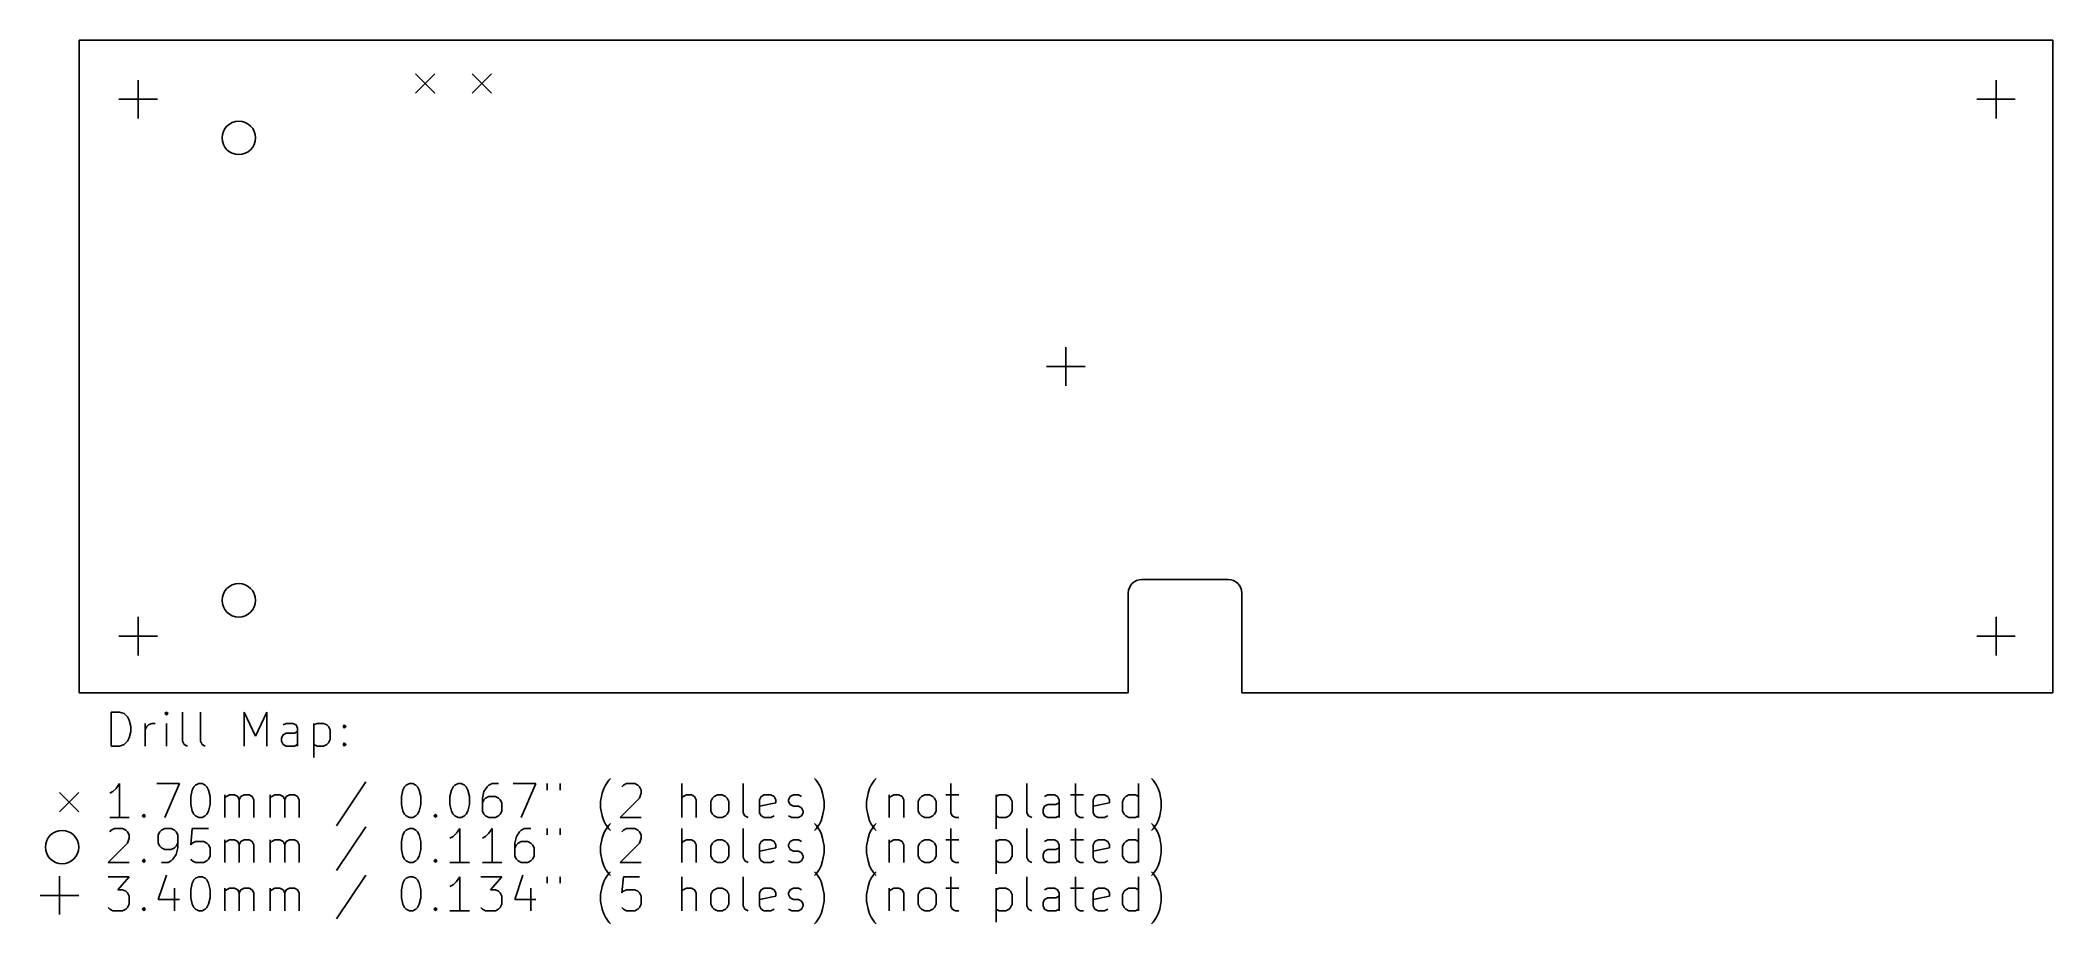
# Model space of a CAD drawing. Extents: x 27 to 204, y -108 to -30.
import ezdxf

# ---------------------------------------------------------------- set-up
doc = ezdxf.new("R2010")
doc.units = 0
doc.layers.add('BLACK', color=7, linetype='CONTINUOUS')

msp = doc.modelspace()

# ---------------------------------------------------------------- linework, layer by layer
at = {"layer": 'BLACK', "linetype": 'CONTINUOUS'}
for p, q in [((30, -30), (30, -87.5)), ((204, -30), (30, -30)), ((204, -87.5), (204, -30)), ((35.2, -33.5), (35.2, -36.9)), ((59.65, -32.95), (61.35, -34.65)), ((61.35, -32.95), (59.65, -34.65)), ((64.65, -32.95), (66.35, -34.65)), ((66.35, -32.95), (64.65, -34.65)), ((199, -33.5), (199, -36.9)), ((33.5, -35.2), (36.9, -35.2)), ((197.3, -35.2), (200.7, -35.2)), ((117, -57.05), (117, -60.45)), ((115.3, -58.75), (118.7, -58.75)), ((123.7, -77.5), (131.3, -77.5)), ((122.5, -87.5), (122.5, -78.7)), ((132.5, -78.7), (132.5, -87.5)), ((35.2, -80.8), (35.2, -84.2)), ((199, -80.8), (199, -84.2)), ((33.5, -82.5), (36.9, -82.5)), ((197.3, -82.5), (200.7, -82.5)), ((30, -87.5), (122.5, -87.5)), ((132.5, -87.5), (204, -87.5)), ((32.8393, -92.1821), (32.8393, -89.1821)), ((32.8393, -89.1821), (33.5536, -89.1821)), ((33.5536, -89.1821), (33.9821, -89.325)), ((33.9821, -89.325), (34.2679, -89.6107)), ((34.2679, -89.6107), (34.4107, -89.8964)), ((34.4107, -89.8964), (34.5536, -90.4679)), ((34.5536, -90.4679), (34.5536, -90.8964)), ((35.8393, -92.1821), (35.8393, -90.1821)), ((35.8393, -90.7536), (35.9821, -90.4679)), ((35.9821, -90.4679), (36.125, -90.325)), ((36.125, -90.325), (36.4107, -90.1821)), ((36.4107, -90.1821), (36.6964, -90.1821)), ((37.6964, -89.1821), (37.5536, -89.325)), ((37.5536, -89.325), (37.6964, -89.4679)), ((37.8393, -89.325), (37.6964, -89.1821)), ((37.6964, -89.1821), (37.6964, -89.4679)), ((37.6964, -89.4679), (37.8393, -89.325)), ((37.6964, -92.1821), (37.6964, -90.1821)), ((39.125, -91.7536), (39.125, -89.1821)), ((40.6964, -91.7536), (40.6964, -89.1821)), ((44.5536, -92.1821), (44.5536, -89.1821)), ((44.5536, -89.1821), (45.5536, -91.325)), ((45.5536, -91.325), (46.5536, -89.1821)), ((46.5536, -89.1821), (46.5536, -92.1821)), ((48.2679, -90.1821), (47.9821, -90.325)), ((48.8393, -90.1821), (48.2679, -90.1821)), ((49.125, -90.325), (48.8393, -90.1821)), ((49.2679, -90.6107), (49.125, -90.325)), ((50.6964, -90.1821), (50.6964, -93.1821)), ((50.6964, -90.325), (50.9821, -90.1821)), ((50.9821, -90.1821), (51.5536, -90.1821)), ((51.5536, -90.1821), (51.8393, -90.325)), ((51.8393, -90.325), (51.9821, -90.4679)), ((51.9821, -90.4679), (52.125, -90.7536)), ((53.2679, -90.4679), (53.4107, -90.325)), ((53.4107, -90.6107), (53.2679, -90.4679)), ((53.4107, -90.325), (53.5536, -90.4679)), ((53.4107, -90.325), (53.4107, -90.6107)), ((53.5536, -90.4679), (53.4107, -90.6107)), ((33.5536, -92.1821), (32.8393, -92.1821)), ((33.9821, -92.0393), (33.5536, -92.1821)), ((34.2679, -91.7536), (33.9821, -92.0393)), ((34.4107, -91.4679), (34.2679, -91.7536)), ((34.5536, -90.8964), (34.4107, -91.4679)), ((39.2679, -92.0393), (39.125, -91.7536)), ((39.5536, -92.1821), (39.2679, -92.0393)), ((40.8393, -92.0393), (40.6964, -91.7536)), ((41.125, -92.1821), (40.8393, -92.0393)), ((47.8393, -91.4679), (47.9821, -91.1821)), ((47.8393, -91.7536), (47.8393, -91.4679)), ((47.9821, -92.0393), (47.8393, -91.7536)), ((47.9821, -91.1821), (48.2679, -91.0393)), ((48.2679, -92.1821), (47.9821, -92.0393)), ((48.2679, -91.0393), (48.9821, -91.0393)), ((48.9821, -92.1821), (48.2679, -92.1821)), ((48.9821, -91.0393), (49.2679, -90.8964)), ((49.2679, -92.0393), (48.9821, -92.1821)), ((49.2679, -92.1821), (49.2679, -90.6107)), ((50.9821, -92.1821), (50.6964, -92.0393)), ((51.5536, -92.1821), (50.9821, -92.1821)), ((51.8393, -92.0393), (51.5536, -92.1821)), ((51.9821, -91.8964), (51.8393, -92.0393)), ((52.125, -91.6107), (51.9821, -91.8964)), ((52.125, -90.7536), (52.125, -91.6107)), ((53.2679, -92.0393), (53.4107, -91.8964)), ((53.4107, -92.1821), (53.2679, -92.0393)), ((53.4107, -91.8964), (53.5536, -92.0393)), ((53.4107, -91.8964), (53.4107, -92.1821)), ((53.5536, -92.0393), (53.4107, -92.1821)), ((33.5536, -95.4821), (33.2679, -95.9107)), ((33.5536, -98.4821), (33.5536, -95.4821)), ((36.8393, -95.4821), (38.8393, -95.4821)), ((38.8393, -95.4821), (37.5536, -98.4821)), ((39.9821, -96.0536), (40.125, -95.7679)), ((40.125, -95.7679), (40.2679, -95.625)), ((40.2679, -95.625), (40.5536, -95.4821)), ((40.5536, -95.4821), (40.8393, -95.4821)), ((40.8393, -95.4821), (41.125, -95.625)), ((41.125, -95.625), (41.2679, -95.7679)), ((41.2679, -95.7679), (41.4107, -96.0536)), ((55.2679, -95.3393), (52.6964, -99.1964)), ((58.5536, -96.0536), (58.6964, -95.7679)), ((58.6964, -95.7679), (58.8393, -95.625)), ((58.8393, -95.625), (59.125, -95.4821)), ((59.125, -95.4821), (59.4107, -95.4821)), ((59.4107, -95.4821), (59.6964, -95.625)), ((59.6964, -95.625), (59.8393, -95.7679)), ((59.8393, -95.7679), (59.9821, -96.0536)), ((62.8393, -96.0536), (62.9821, -95.7679)), ((62.9821, -95.7679), (63.125, -95.625)), ((63.125, -95.625), (63.4107, -95.4821)), ((63.4107, -95.4821), (63.6964, -95.4821)), ((63.6964, -95.4821), (63.9821, -95.625)), ((63.9821, -95.625), (64.125, -95.7679)), ((64.125, -95.7679), (64.2679, -96.0536)), ((65.9821, -95.7679), (65.6964, -96.1964)), ((66.125, -95.625), (65.9821, -95.7679)), ((66.4107, -95.4821), (66.125, -95.625)), ((66.9821, -95.4821), (66.4107, -95.4821)), ((68.2679, -95.4821), (70.2679, -95.4821)), ((70.2679, -95.4821), (68.9821, -98.4821)), ((71.2679, -95.4821), (71.2679, -96.0536)), ((72.4107, -95.4821), (72.4107, -96.0536)), ((76.2679, -95.9107), (76.4107, -95.625)), ((76.4107, -95.625), (76.6964, -95.1964)), ((76.6964, -95.1964), (76.8393, -95.0536)), ((77.8393, -95.7679), (77.9821, -95.625)), ((77.9821, -95.625), (78.2679, -95.4821)), ((78.2679, -95.4821), (78.9821, -95.4821)), ((78.9821, -95.4821), (79.2679, -95.625)), ((79.2679, -95.625), (79.4107, -95.7679)), ((79.4107, -95.7679), (79.5536, -96.0536)), ((83.125, -98.4821), (83.125, -95.4821)), ((88.5536, -98.0536), (88.5536, -95.4821)), ((94.9821, -95.1964), (94.8393, -95.0536)), ((95.2679, -95.625), (94.9821, -95.1964)), ((95.4107, -95.9107), (95.2679, -95.625)), ((99.6964, -95.9107), (99.8393, -95.625)), ((99.8393, -95.625), (100.125, -95.1964)), ((100.125, -95.1964), (100.268, -95.0536)), ((106.839, -95.4821), (106.839, -98.0536)), ((113.554, -98.0536), (113.554, -95.4821)), ((117.839, -95.4821), (117.839, -98.0536)), ((123.411, -98.4821), (123.411, -95.4821)), ((124.696, -95.1964), (124.554, -95.0536)), ((124.982, -95.625), (124.696, -95.1964)), ((125.125, -95.9107), (124.982, -95.625)), ((28.275, -96.275), (29.975, -97.975)), ((29.975, -96.275), (28.275, -97.975)), ((32.9821, -96.1964), (32.6964, -96.3393)), ((33.2679, -95.9107), (32.9821, -96.1964)), ((39.8393, -96.625), (39.9821, -96.0536)), ((39.8393, -97.3393), (39.8393, -96.625)), ((39.9821, -97.9107), (39.8393, -97.3393)), ((41.4107, -96.0536), (41.5536, -96.625)), ((41.5536, -97.3393), (41.4107, -97.9107)), ((41.5536, -96.625), (41.5536, -97.3393)), ((42.8393, -98.4821), (42.8393, -96.4821)), ((42.8393, -96.7679), (42.9821, -96.625)), ((42.9821, -96.625), (43.2679, -96.4821)), ((43.2679, -96.4821), (43.6964, -96.4821)), ((43.6964, -96.4821), (43.9821, -96.625)), ((43.9821, -96.625), (44.125, -96.9107)), ((44.125, -96.9107), (44.2679, -96.625)), ((44.125, -96.9107), (44.125, -98.4821)), ((44.2679, -96.625), (44.5536, -96.4821)), ((44.5536, -96.4821), (44.9821, -96.4821)), ((44.9821, -96.4821), (45.2679, -96.625)), ((45.2679, -96.625), (45.4107, -96.9107)), ((45.4107, -96.9107), (45.4107, -98.4821)), ((46.8393, -98.4821), (46.8393, -96.4821)), ((46.8393, -96.7679), (46.9821, -96.625)), ((46.9821, -96.625), (47.2679, -96.4821)), ((47.2679, -96.4821), (47.6964, -96.4821)), ((47.6964, -96.4821), (47.9821, -96.625)), ((47.9821, -96.625), (48.125, -96.9107)), ((48.125, -96.9107), (48.2679, -96.625)), ((48.125, -96.9107), (48.125, -98.4821)), ((48.2679, -96.625), (48.5536, -96.4821)), ((48.5536, -96.4821), (48.9821, -96.4821)), ((48.9821, -96.4821), (49.2679, -96.625)), ((49.2679, -96.625), (49.4107, -96.9107)), ((49.4107, -96.9107), (49.4107, -98.4821)), ((58.4107, -96.625), (58.5536, -96.0536)), ((58.4107, -97.3393), (58.4107, -96.625)), ((58.5536, -97.9107), (58.4107, -97.3393)), ((59.9821, -96.0536), (60.125, -96.625)), ((60.125, -97.3393), (59.9821, -97.9107)), ((60.125, -96.625), (60.125, -97.3393)), ((62.6964, -96.625), (62.8393, -96.0536)), ((62.6964, -97.3393), (62.6964, -96.625)), ((62.8393, -97.9107), (62.6964, -97.3393)), ((64.2679, -96.0536), (64.4107, -96.625)), ((64.4107, -97.3393), (64.2679, -97.9107)), ((64.4107, -96.625), (64.4107, -97.3393)), ((65.6964, -96.1964), (65.5536, -96.7679)), ((65.5536, -96.7679), (65.5536, -97.9107)), ((65.6964, -96.9107), (65.5536, -97.1964)), ((65.8393, -96.7679), (65.6964, -96.9107)), ((66.125, -96.625), (65.8393, -96.7679)), ((66.6964, -96.625), (66.125, -96.625)), ((66.9821, -96.7679), (66.6964, -96.625)), ((67.125, -96.9107), (66.9821, -96.7679)), ((67.2679, -97.1964), (67.125, -96.9107)), ((67.2679, -97.9107), (67.2679, -97.1964)), ((75.9821, -97.0536), (76.125, -96.3393)), ((75.9821, -97.625), (75.9821, -97.0536)), ((76.125, -96.3393), (76.2679, -95.9107)), ((79.4107, -96.7679), (77.6964, -98.4821)), ((79.5536, -96.3393), (79.4107, -96.7679)), ((79.5536, -96.0536), (79.5536, -96.3393)), ((83.2679, -96.625), (83.125, -96.7679)), ((83.5536, -96.4821), (83.2679, -96.625)), ((83.9821, -96.4821), (83.5536, -96.4821)), ((84.2679, -96.625), (83.9821, -96.4821)), ((84.4107, -96.9107), (84.2679, -96.625)), ((84.4107, -98.4821), (84.4107, -96.9107)), ((85.6964, -97.0536), (85.8393, -96.7679)), ((85.6964, -97.9107), (85.6964, -97.0536)), ((85.8393, -96.7679), (85.9821, -96.625)), ((85.9821, -96.625), (86.2679, -96.4821)), ((86.2679, -96.4821), (86.6964, -96.4821)), ((86.6964, -96.4821), (86.9821, -96.625)), ((86.9821, -96.625), (87.125, -96.7679)), ((87.125, -96.7679), (87.2679, -97.0536)), ((87.2679, -97.0536), (87.2679, -97.9107)), ((89.9821, -96.9107), (90.125, -96.625)), ((89.9821, -98.0536), (89.9821, -96.9107)), ((91.4107, -97.1964), (89.9821, -97.4821)), ((90.125, -96.625), (90.4107, -96.4821)), ((90.4107, -96.4821), (90.9821, -96.4821)), ((90.9821, -96.4821), (91.2679, -96.625)), ((91.2679, -96.625), (91.4107, -96.9107)), ((91.4107, -96.9107), (91.4107, -97.1964)), ((92.5536, -96.9107), (92.6964, -96.625)), ((92.5536, -97.0536), (92.5536, -96.9107)), ((92.6964, -97.3393), (92.5536, -97.0536)), ((92.6964, -96.625), (92.9821, -96.4821)), ((92.9821, -97.4821), (92.6964, -97.3393)), ((92.9821, -96.4821), (93.4107, -96.4821)), ((93.4107, -97.4821), (92.9821, -97.4821)), ((93.4107, -96.4821), (93.6964, -96.625)), ((93.6964, -97.625), (93.4107, -97.4821)), ((95.5536, -96.3393), (95.4107, -95.9107)), ((95.6964, -97.0536), (95.5536, -96.3393)), ((95.6964, -97.625), (95.6964, -97.0536)), ((99.4107, -97.0536), (99.5536, -96.3393)), ((99.4107, -97.625), (99.4107, -97.0536)), ((99.5536, -96.3393), (99.6964, -95.9107)), ((101.411, -96.4821), (101.411, -98.4821)), ((101.411, -96.7679), (101.554, -96.625)), ((101.554, -96.625), (101.839, -96.4821)), ((101.839, -96.4821), (102.268, -96.4821)), ((102.268, -96.4821), (102.554, -96.625)), ((102.554, -96.625), (102.696, -96.9107)), ((102.696, -96.9107), (102.696, -98.4821)), ((103.982, -97.0536), (104.125, -96.7679)), ((103.982, -97.9107), (103.982, -97.0536)), ((104.125, -96.7679), (104.268, -96.625)), ((104.268, -96.625), (104.554, -96.4821)), ((104.554, -96.4821), (104.982, -96.4821)), ((104.982, -96.4821), (105.268, -96.625)), ((105.268, -96.625), (105.411, -96.7679)), ((105.411, -96.7679), (105.554, -97.0536)), ((105.554, -97.0536), (105.554, -97.9107)), ((106.411, -96.4821), (107.554, -96.4821)), ((110.839, -96.4821), (110.839, -99.4821)), ((110.839, -96.625), (111.125, -96.4821)), ((111.125, -96.4821), (111.696, -96.4821)), ((111.696, -96.4821), (111.982, -96.625)), ((111.982, -96.625), (112.125, -96.7679)), ((112.125, -96.7679), (112.268, -97.0536)), ((112.268, -97.0536), (112.268, -97.9107)), ((114.982, -97.7679), (115.125, -97.4821)), ((115.411, -96.4821), (115.125, -96.625)), ((115.125, -97.4821), (115.411, -97.3393)), ((115.982, -96.4821), (115.411, -96.4821)), ((115.411, -97.3393), (116.125, -97.3393)), ((116.268, -96.625), (115.982, -96.4821)), ((116.125, -97.3393), (116.411, -97.1964)), ((116.411, -96.9107), (116.268, -96.625)), ((116.411, -98.4821), (116.411, -96.9107)), ((117.411, -96.4821), (118.554, -96.4821)), ((119.411, -96.9107), (119.554, -96.625)), ((119.411, -98.0536), (119.411, -96.9107)), ((120.839, -97.1964), (119.411, -97.4821)), ((119.554, -96.625), (119.839, -96.4821)), ((119.839, -96.4821), (120.411, -96.4821)), ((120.411, -96.4821), (120.696, -96.625)), ((120.696, -96.625), (120.839, -96.9107)), ((120.839, -96.9107), (120.839, -97.1964)), ((121.982, -97.0536), (122.125, -96.7679)), ((121.982, -97.9107), (121.982, -97.0536)), ((122.125, -96.7679), (122.268, -96.625)), ((122.268, -96.625), (122.554, -96.4821)), ((122.554, -96.4821), (123.125, -96.4821)), ((123.125, -96.4821), (123.411, -96.625)), ((125.268, -96.3393), (125.125, -95.9107)), ((125.411, -97.0536), (125.268, -96.3393)), ((125.411, -97.625), (125.411, -97.0536)), ((34.4107, -98.4821), (32.6964, -98.4821)), ((35.5536, -98.3393), (35.6964, -98.1964)), ((35.6964, -98.4821), (35.5536, -98.3393)), ((35.6964, -98.1964), (35.8393, -98.3393)), ((35.6964, -98.1964), (35.6964, -98.4821)), ((35.8393, -98.3393), (35.6964, -98.4821)), ((40.125, -98.1964), (39.9821, -97.9107)), ((40.2679, -98.3393), (40.125, -98.1964)), ((40.5536, -98.4821), (40.2679, -98.3393)), ((40.8393, -98.4821), (40.5536, -98.4821)), ((41.125, -98.3393), (40.8393, -98.4821)), ((41.2679, -98.1964), (41.125, -98.3393)), ((41.4107, -97.9107), (41.2679, -98.1964)), ((55.2679, -99.2993), (52.6964, -103.156)), ((58.6964, -98.1964), (58.5536, -97.9107)), ((58.8393, -98.3393), (58.6964, -98.1964)), ((59.125, -98.4821), (58.8393, -98.3393)), ((59.4107, -98.4821), (59.125, -98.4821)), ((59.6964, -98.3393), (59.4107, -98.4821)), ((59.8393, -98.1964), (59.6964, -98.3393)), ((59.9821, -97.9107), (59.8393, -98.1964)), ((61.2679, -98.3393), (61.4107, -98.1964)), ((61.4107, -98.4821), (61.2679, -98.3393)), ((61.4107, -98.1964), (61.5536, -98.3393)), ((61.4107, -98.1964), (61.4107, -98.4821)), ((61.5536, -98.3393), (61.4107, -98.4821)), ((62.9821, -98.1964), (62.8393, -97.9107)), ((63.125, -98.3393), (62.9821, -98.1964)), ((63.4107, -98.4821), (63.125, -98.3393)), ((63.6964, -98.4821), (63.4107, -98.4821)), ((63.9821, -98.3393), (63.6964, -98.4821)), ((64.125, -98.1964), (63.9821, -98.3393)), ((64.2679, -97.9107), (64.125, -98.1964)), ((65.5536, -97.9107), (65.6964, -98.1964)), ((65.6964, -98.1964), (65.8393, -98.3393)), ((65.8393, -98.3393), (66.125, -98.4821)), ((66.125, -98.4821), (66.6964, -98.4821)), ((66.6964, -98.4821), (66.9821, -98.3393)), ((66.9821, -98.3393), (67.125, -98.1964)), ((67.125, -98.1964), (67.2679, -97.9107)), ((76.125, -98.3393), (75.9821, -97.625)), ((76.2679, -98.7679), (76.125, -98.3393)), ((76.4107, -99.0536), (76.2679, -98.7679)), ((76.6964, -99.4821), (76.4107, -99.0536)), ((76.4107, -99.585), (76.6964, -99.1564)), ((76.6964, -99.1564), (76.8393, -99.0136)), ((77.6964, -98.4821), (79.5536, -98.4821)), ((85.8393, -98.1964), (85.6964, -97.9107)), ((85.9821, -98.3393), (85.8393, -98.1964)), ((86.2679, -98.4821), (85.9821, -98.3393)), ((86.6964, -98.4821), (86.2679, -98.4821)), ((86.9821, -98.3393), (86.6964, -98.4821)), ((87.125, -98.1964), (86.9821, -98.3393)), ((87.2679, -97.9107), (87.125, -98.1964)), ((88.6964, -98.3393), (88.5536, -98.0536)), ((88.9821, -98.4821), (88.6964, -98.3393)), ((90.125, -98.3393), (89.9821, -98.0536)), ((90.4107, -98.4821), (90.125, -98.3393)), ((90.9821, -98.4821), (90.4107, -98.4821)), ((91.2679, -98.3393), (90.9821, -98.4821)), ((92.5536, -98.3393), (92.8393, -98.4821)), ((92.8393, -98.4821), (93.4107, -98.4821)), ((93.4107, -98.4821), (93.6964, -98.3393)), ((93.8393, -97.9107), (93.6964, -97.625)), ((93.6964, -98.3393), (93.8393, -98.0536)), ((93.8393, -98.0536), (93.8393, -97.9107)), ((94.9821, -99.1564), (94.8393, -99.0136)), ((94.9821, -99.4821), (95.2679, -99.0536)), ((95.2679, -99.585), (94.9821, -99.1564)), ((95.2679, -99.0536), (95.4107, -98.7679)), ((95.4107, -98.7679), (95.5536, -98.3393)), ((95.5536, -98.3393), (95.6964, -97.625)), ((99.5536, -98.3393), (99.4107, -97.625)), ((99.6964, -98.7679), (99.5536, -98.3393)), ((99.8393, -99.0536), (99.6964, -98.7679)), ((100.125, -99.4821), (99.8393, -99.0536)), ((99.8393, -99.585), (100.125, -99.1564)), ((100.125, -99.1564), (100.268, -99.0136)), ((104.125, -98.1964), (103.982, -97.9107)), ((104.268, -98.3393), (104.125, -98.1964)), ((104.554, -98.4821), (104.268, -98.3393)), ((104.982, -98.4821), (104.554, -98.4821)), ((105.268, -98.3393), (104.982, -98.4821)), ((105.411, -98.1964), (105.268, -98.3393)), ((105.554, -97.9107), (105.411, -98.1964)), ((106.839, -98.0536), (106.982, -98.3393)), ((106.982, -98.3393), (107.268, -98.4821)), ((107.268, -98.4821), (107.554, -98.4821)), ((111.125, -98.4821), (110.839, -98.3393)), ((111.696, -98.4821), (111.125, -98.4821)), ((111.982, -98.3393), (111.696, -98.4821)), ((112.125, -98.1964), (111.982, -98.3393)), ((112.268, -97.9107), (112.125, -98.1964)), ((113.696, -98.3393), (113.554, -98.0536)), ((113.982, -98.4821), (113.696, -98.3393)), ((114.982, -98.0536), (114.982, -97.7679)), ((115.125, -98.3393), (114.982, -98.0536)), ((115.411, -98.4821), (115.125, -98.3393)), ((116.125, -98.4821), (115.411, -98.4821)), ((116.411, -98.3393), (116.125, -98.4821)), ((117.839, -98.0536), (117.982, -98.3393)), ((117.982, -98.3393), (118.268, -98.4821)), ((118.268, -98.4821), (118.554, -98.4821)), ((119.554, -98.3393), (119.411, -98.0536)), ((119.839, -98.4821), (119.554, -98.3393)), ((120.411, -98.4821), (119.839, -98.4821)), ((120.696, -98.3393), (120.411, -98.4821)), ((122.125, -98.1964), (121.982, -97.9107)), ((122.268, -98.3393), (122.125, -98.1964)), ((122.554, -98.4821), (122.268, -98.3393)), ((123.125, -98.4821), (122.554, -98.4821)), ((123.411, -98.3393), (123.125, -98.4821)), ((124.696, -99.1564), (124.554, -99.0136)), ((124.696, -99.4821), (124.982, -99.0536)), ((124.982, -99.585), (124.696, -99.1564)), ((124.982, -99.0536), (125.125, -98.7679)), ((125.125, -98.7679), (125.268, -98.3393)), ((125.268, -98.3393), (125.411, -97.625)), ((34.2679, -100.728), (32.5536, -102.442)), ((32.6964, -99.7279), (32.8393, -99.585)), ((32.8393, -99.585), (33.125, -99.4421)), ((33.125, -99.4421), (33.8393, -99.4421)), ((33.8393, -99.4421), (34.125, -99.585)), ((34.125, -99.585), (34.2679, -99.7279)), ((34.2679, -99.7279), (34.4107, -100.014)), ((34.4107, -100.299), (34.2679, -100.728)), ((34.4107, -100.014), (34.4107, -100.299)), ((37.125, -99.7279), (36.9821, -100.014)), ((36.9821, -100.014), (36.9821, -100.728)), ((36.9821, -100.728), (37.125, -101.014)), ((37.2679, -99.585), (37.125, -99.7279)), ((37.125, -101.014), (37.2679, -101.156)), ((37.5536, -99.4421), (37.2679, -99.585)), ((38.125, -99.4421), (37.5536, -99.4421)), ((38.4107, -99.585), (38.125, -99.4421)), ((38.5536, -99.7279), (38.4107, -99.585)), ((38.4107, -101.156), (38.5536, -101.014)), ((38.6964, -100.014), (38.5536, -99.7279)), ((38.5536, -101.014), (38.6964, -100.728)), ((38.6964, -101.156), (38.6964, -100.014)), ((39.9821, -99.4421), (39.8393, -100.871)), ((39.8393, -100.871), (39.9821, -100.728)), ((41.4107, -99.4421), (39.9821, -99.4421)), ((39.9821, -100.728), (40.2679, -100.585)), ((40.2679, -100.585), (40.9821, -100.585)), ((40.9821, -100.585), (41.2679, -100.728)), ((41.2679, -100.728), (41.4107, -100.871)), ((41.4107, -100.871), (41.5536, -101.156)), ((42.8393, -102.442), (42.8393, -100.442)), ((42.8393, -100.728), (42.9821, -100.585)), ((42.9821, -100.585), (43.2679, -100.442)), ((43.2679, -100.442), (43.6964, -100.442)), ((43.6964, -100.442), (43.9821, -100.585)), ((43.9821, -100.585), (44.125, -100.871)), ((44.125, -100.871), (44.2679, -100.585)), ((44.125, -100.871), (44.125, -102.442)), ((44.2679, -100.585), (44.5536, -100.442)), ((44.5536, -100.442), (44.9821, -100.442)), ((44.9821, -100.442), (45.2679, -100.585)), ((45.2679, -100.585), (45.4107, -100.871)), ((45.4107, -100.871), (45.4107, -102.442)), ((46.8393, -102.442), (46.8393, -100.442)), ((46.8393, -100.728), (46.9821, -100.585)), ((46.9821, -100.585), (47.2679, -100.442)), ((47.2679, -100.442), (47.6964, -100.442)), ((47.6964, -100.442), (47.9821, -100.585)), ((47.9821, -100.585), (48.125, -100.871)), ((48.125, -100.871), (48.2679, -100.585)), ((48.125, -100.871), (48.125, -102.442)), ((48.2679, -100.585), (48.5536, -100.442)), ((48.5536, -100.442), (48.9821, -100.442)), ((48.9821, -100.442), (49.2679, -100.585)), ((49.2679, -100.585), (49.4107, -100.871)), ((49.4107, -100.871), (49.4107, -102.442)), ((58.4107, -100.585), (58.5536, -100.014)), ((58.4107, -101.299), (58.4107, -100.585)), ((58.5536, -100.014), (58.6964, -99.7279)), ((58.6964, -99.7279), (58.8393, -99.585)), ((58.8393, -99.585), (59.125, -99.4421)), ((59.125, -99.4421), (59.4107, -99.4421)), ((59.4107, -99.4421), (59.6964, -99.585)), ((59.6964, -99.585), (59.8393, -99.7279)), ((59.8393, -99.7279), (59.9821, -100.014)), ((59.9821, -100.014), (60.125, -100.585)), ((60.125, -100.585), (60.125, -101.299)), ((62.9821, -100.156), (62.6964, -100.299)), ((63.2679, -99.8707), (62.9821, -100.156)), ((63.5536, -99.4421), (63.2679, -99.8707)), ((63.5536, -102.442), (63.5536, -99.4421)), ((65.8393, -100.156), (65.5536, -100.299)), ((66.125, -99.8707), (65.8393, -100.156)), ((66.4107, -99.4421), (66.125, -99.8707)), ((66.4107, -102.442), (66.4107, -99.4421)), ((68.5536, -100.156), (68.4107, -100.728)), ((68.4107, -100.728), (68.4107, -101.871)), ((68.5536, -100.871), (68.4107, -101.156)), ((68.8393, -99.7279), (68.5536, -100.156)), ((68.6964, -100.728), (68.5536, -100.871)), ((68.9821, -100.585), (68.6964, -100.728)), ((68.9821, -99.585), (68.8393, -99.7279)), ((69.2679, -99.4421), (68.9821, -99.585)), ((69.5536, -100.585), (68.9821, -100.585)), ((69.8393, -99.4421), (69.2679, -99.4421)), ((69.8393, -100.728), (69.5536, -100.585)), ((69.9821, -100.871), (69.8393, -100.728)), ((70.125, -101.156), (69.9821, -100.871)), ((71.2679, -99.4421), (71.2679, -100.014)), ((72.4107, -99.4421), (72.4107, -100.014)), ((75.9821, -101.014), (76.125, -100.299)), ((75.9821, -101.585), (75.9821, -101.014)), ((76.125, -100.299), (76.2679, -99.8707)), ((76.2679, -99.8707), (76.4107, -99.585)), ((76.8393, -99.625), (76.6964, -99.4821)), ((79.4107, -100.728), (77.6964, -102.442)), ((77.8393, -99.7279), (77.9821, -99.585)), ((77.9821, -99.585), (78.2679, -99.4421)), ((78.2679, -99.4421), (78.9821, -99.4421)), ((78.9821, -99.4421), (79.2679, -99.585)), ((79.2679, -99.585), (79.4107, -99.7279)), ((79.4107, -99.7279), (79.5536, -100.014)), ((79.5536, -100.299), (79.4107, -100.728)), ((79.5536, -100.014), (79.5536, -100.299)), ((83.125, -102.442), (83.125, -99.4421)), ((83.2679, -100.585), (83.125, -100.728)), ((83.5536, -100.442), (83.2679, -100.585)), ((83.9821, -100.442), (83.5536, -100.442)), ((84.2679, -100.585), (83.9821, -100.442)), ((84.4107, -100.871), (84.2679, -100.585)), ((84.4107, -102.442), (84.4107, -100.871)), ((85.6964, -101.014), (85.8393, -100.728)), ((85.6964, -101.871), (85.6964, -101.014)), ((85.8393, -100.728), (85.9821, -100.585)), ((85.9821, -100.585), (86.2679, -100.442)), ((86.2679, -100.442), (86.6964, -100.442)), ((86.6964, -100.442), (86.9821, -100.585)), ((86.9821, -100.585), (87.125, -100.728)), ((87.125, -100.728), (87.2679, -101.014)), ((87.2679, -101.014), (87.2679, -101.871)), ((88.5536, -102.014), (88.5536, -99.4421)), ((89.9821, -100.871), (90.125, -100.585)), ((89.9821, -102.014), (89.9821, -100.871)), ((90.125, -100.585), (90.4107, -100.442)), ((90.4107, -100.442), (90.9821, -100.442)), ((90.9821, -100.442), (91.2679, -100.585)), ((91.2679, -100.585), (91.4107, -100.871)), ((91.4107, -100.871), (91.4107, -101.156)), ((92.5536, -100.871), (92.6964, -100.585)), ((92.5536, -101.014), (92.5536, -100.871)), ((92.6964, -101.299), (92.5536, -101.014)), ((92.6964, -100.585), (92.9821, -100.442)), ((92.9821, -100.442), (93.4107, -100.442)), ((93.4107, -100.442), (93.6964, -100.585)), ((94.8393, -99.625), (94.9821, -99.4821)), ((95.4107, -99.8707), (95.2679, -99.585)), ((95.5536, -100.299), (95.4107, -99.8707)), ((95.6964, -101.014), (95.5536, -100.299)), ((95.6964, -101.585), (95.6964, -101.014)), ((99.4107, -101.014), (99.5536, -100.299)), ((99.4107, -101.585), (99.4107, -101.014)), ((99.5536, -100.299), (99.6964, -99.8707)), ((99.6964, -99.8707), (99.8393, -99.585)), ((100.268, -99.625), (100.125, -99.4821)), ((101.411, -100.442), (101.411, -102.442)), ((101.411, -100.728), (101.554, -100.585)), ((101.554, -100.585), (101.839, -100.442)), ((101.839, -100.442), (102.268, -100.442)), ((102.268, -100.442), (102.554, -100.585)), ((102.554, -100.585), (102.696, -100.871)), ((102.696, -100.871), (102.696, -102.442)), ((103.982, -101.014), (104.125, -100.728)), ((103.982, -101.871), (103.982, -101.014)), ((104.125, -100.728), (104.268, -100.585)), ((104.268, -100.585), (104.554, -100.442)), ((104.554, -100.442), (104.982, -100.442)), ((104.982, -100.442), (105.268, -100.585)), ((105.268, -100.585), (105.411, -100.728)), ((105.411, -100.728), (105.554, -101.014)), ((105.554, -101.014), (105.554, -101.871)), ((106.411, -100.442), (107.554, -100.442)), ((106.839, -99.4421), (106.839, -102.014)), ((110.839, -100.442), (110.839, -103.442)), ((110.839, -100.585), (111.125, -100.442)), ((111.125, -100.442), (111.696, -100.442)), ((111.696, -100.442), (111.982, -100.585)), ((111.982, -100.585), (112.125, -100.728)), ((112.125, -100.728), (112.268, -101.014)), ((112.268, -101.014), (112.268, -101.871)), ((113.554, -102.014), (113.554, -99.4421)), ((115.411, -100.442), (115.125, -100.585)), ((115.982, -100.442), (115.411, -100.442)), ((116.268, -100.585), (115.982, -100.442)), ((116.411, -100.871), (116.268, -100.585)), ((116.411, -102.442), (116.411, -100.871)), ((117.411, -100.442), (118.554, -100.442)), ((117.839, -99.4421), (117.839, -102.014)), ((119.411, -100.871), (119.554, -100.585)), ((119.411, -102.014), (119.411, -100.871)), ((119.554, -100.585), (119.839, -100.442)), ((119.839, -100.442), (120.411, -100.442)), ((120.411, -100.442), (120.696, -100.585)), ((120.696, -100.585), (120.839, -100.871)), ((120.839, -100.871), (120.839, -101.156)), ((121.982, -101.014), (122.125, -100.728)), ((121.982, -101.871), (121.982, -101.014)), ((122.125, -100.728), (122.268, -100.585)), ((122.268, -100.585), (122.554, -100.442)), ((122.554, -100.442), (123.125, -100.442)), ((123.125, -100.442), (123.411, -100.585)), ((123.411, -102.442), (123.411, -99.4421)), ((124.554, -99.625), (124.696, -99.4821)), ((125.125, -99.8707), (124.982, -99.585)), ((125.268, -100.299), (125.125, -99.8707)), ((125.411, -101.014), (125.268, -100.299)), ((125.411, -101.585), (125.411, -101.014)), ((32.5536, -102.442), (34.4107, -102.442)), ((35.5536, -102.299), (35.6964, -102.156)), ((35.6964, -102.442), (35.5536, -102.299)), ((35.6964, -102.156), (35.8393, -102.299)), ((35.6964, -102.156), (35.6964, -102.442)), ((35.8393, -102.299), (35.6964, -102.442)), ((37.2679, -101.156), (37.5536, -101.299)), ((37.2679, -102.442), (37.8393, -102.442)), ((37.5536, -101.299), (38.125, -101.299)), ((37.8393, -102.442), (38.125, -102.299)), ((38.125, -101.299), (38.4107, -101.156)), ((38.125, -102.299), (38.2679, -102.156)), ((38.2679, -102.156), (38.5536, -101.728)), ((38.5536, -101.728), (38.6964, -101.156)), ((39.9821, -102.299), (39.8393, -102.156)), ((40.2679, -102.442), (39.9821, -102.299)), ((40.9821, -102.442), (40.2679, -102.442)), ((41.2679, -102.299), (40.9821, -102.442)), ((41.4107, -102.156), (41.2679, -102.299)), ((41.5536, -101.871), (41.4107, -102.156)), ((41.5536, -101.156), (41.5536, -101.871)), ((58.5536, -101.871), (58.4107, -101.299)), ((58.6964, -102.156), (58.5536, -101.871)), ((58.8393, -102.299), (58.6964, -102.156)), ((59.125, -102.442), (58.8393, -102.299)), ((59.4107, -102.442), (59.125, -102.442)), ((59.6964, -102.299), (59.4107, -102.442)), ((59.8393, -102.156), (59.6964, -102.299)), ((59.9821, -101.871), (59.8393, -102.156)), ((60.125, -101.299), (59.9821, -101.871)), ((61.2679, -102.299), (61.4107, -102.156)), ((61.4107, -102.442), (61.2679, -102.299)), ((61.4107, -102.156), (61.5536, -102.299)), ((61.4107, -102.156), (61.4107, -102.442)), ((61.5536, -102.299), (61.4107, -102.442)), ((64.4107, -102.442), (62.6964, -102.442)), ((67.2679, -102.442), (65.5536, -102.442)), ((68.4107, -101.871), (68.5536, -102.156)), ((68.5536, -102.156), (68.6964, -102.299)), ((68.6964, -102.299), (68.9821, -102.442)), ((68.9821, -102.442), (69.5536, -102.442)), ((69.5536, -102.442), (69.8393, -102.299)), ((69.8393, -102.299), (69.9821, -102.156)), ((69.9821, -102.156), (70.125, -101.871)), ((70.125, -101.871), (70.125, -101.156)), ((76.125, -102.299), (75.9821, -101.585)), ((76.2679, -102.728), (76.125, -102.299)), ((76.4107, -103.014), (76.2679, -102.728)), ((77.6964, -102.442), (79.5536, -102.442)), ((85.8393, -102.156), (85.6964, -101.871)), ((85.9821, -102.299), (85.8393, -102.156)), ((86.2679, -102.442), (85.9821, -102.299)), ((86.6964, -102.442), (86.2679, -102.442)), ((86.9821, -102.299), (86.6964, -102.442)), ((87.125, -102.156), (86.9821, -102.299)), ((87.2679, -101.871), (87.125, -102.156)), ((88.6964, -102.299), (88.5536, -102.014)), ((88.9821, -102.442), (88.6964, -102.299)), ((91.4107, -101.156), (89.9821, -101.442)), ((90.125, -102.299), (89.9821, -102.014)), ((90.4107, -102.442), (90.125, -102.299)), ((90.9821, -102.442), (90.4107, -102.442)), ((91.2679, -102.299), (90.9821, -102.442)), ((92.5536, -102.299), (92.8393, -102.442)), ((92.9821, -101.442), (92.6964, -101.299)), ((92.8393, -102.442), (93.4107, -102.442)), ((93.4107, -101.442), (92.9821, -101.442)), ((93.6964, -101.585), (93.4107, -101.442)), ((93.4107, -102.442), (93.6964, -102.299)), ((93.8393, -101.871), (93.6964, -101.585)), ((93.6964, -102.299), (93.8393, -102.014)), ((93.8393, -102.014), (93.8393, -101.871)), ((95.2679, -103.014), (95.4107, -102.728)), ((95.4107, -102.728), (95.5536, -102.299)), ((95.5536, -102.299), (95.6964, -101.585)), ((99.5536, -102.299), (99.4107, -101.585)), ((99.6964, -102.728), (99.5536, -102.299)), ((99.8393, -103.014), (99.6964, -102.728)), ((104.125, -102.156), (103.982, -101.871)), ((104.268, -102.299), (104.125, -102.156)), ((104.554, -102.442), (104.268, -102.299)), ((104.982, -102.442), (104.554, -102.442)), ((105.268, -102.299), (104.982, -102.442)), ((105.411, -102.156), (105.268, -102.299)), ((105.554, -101.871), (105.411, -102.156)), ((106.839, -102.014), (106.982, -102.299)), ((106.982, -102.299), (107.268, -102.442)), ((107.268, -102.442), (107.554, -102.442)), ((111.125, -102.442), (110.839, -102.299)), ((111.696, -102.442), (111.125, -102.442)), ((111.982, -102.299), (111.696, -102.442)), ((112.125, -102.156), (111.982, -102.299)), ((112.268, -101.871), (112.125, -102.156)), ((113.696, -102.299), (113.554, -102.014)), ((113.982, -102.442), (113.696, -102.299)), ((114.982, -101.728), (115.125, -101.442)), ((114.982, -102.014), (114.982, -101.728)), ((115.125, -102.299), (114.982, -102.014)), ((115.125, -101.442), (115.411, -101.299)), ((115.411, -102.442), (115.125, -102.299)), ((115.411, -101.299), (116.125, -101.299)), ((116.125, -102.442), (115.411, -102.442)), ((116.125, -101.299), (116.411, -101.156)), ((116.411, -102.299), (116.125, -102.442)), ((117.839, -102.014), (117.982, -102.299)), ((117.982, -102.299), (118.268, -102.442)), ((118.268, -102.442), (118.554, -102.442)), ((120.839, -101.156), (119.411, -101.442)), ((119.554, -102.299), (119.411, -102.014)), ((119.839, -102.442), (119.554, -102.299)), ((120.411, -102.442), (119.839, -102.442)), ((120.696, -102.299), (120.411, -102.442)), ((122.125, -102.156), (121.982, -101.871)), ((122.268, -102.299), (122.125, -102.156)), ((122.554, -102.442), (122.268, -102.299)), ((123.125, -102.442), (122.554, -102.442)), ((123.411, -102.299), (123.125, -102.442)), ((124.982, -103.014), (125.125, -102.728)), ((125.125, -102.728), (125.268, -102.299)), ((125.268, -102.299), (125.411, -101.585)), ((28.275, -103.635), (28.275, -107.035)), ((32.5536, -103.692), (34.4107, -103.692)), ((34.4107, -103.692), (33.4107, -104.835)), ((37.6964, -103.549), (36.9821, -105.692)), ((39.8393, -104.835), (39.9821, -104.264)), ((39.9821, -104.264), (40.125, -103.978)), ((40.125, -103.978), (40.2679, -103.835)), ((40.2679, -103.835), (40.5536, -103.692)), ((40.5536, -103.692), (40.8393, -103.692)), ((40.8393, -103.692), (41.125, -103.835)), ((41.125, -103.835), (41.2679, -103.978)), ((41.2679, -103.978), (41.4107, -104.264)), ((41.4107, -104.264), (41.5536, -104.835)), ((55.2679, -103.549), (52.6964, -107.406)), ((58.4107, -104.835), (58.5536, -104.264)), ((58.5536, -104.264), (58.6964, -103.978)), ((58.6964, -103.978), (58.8393, -103.835)), ((58.8393, -103.835), (59.125, -103.692)), ((59.125, -103.692), (59.4107, -103.692)), ((59.4107, -103.692), (59.6964, -103.835)), ((59.6964, -103.835), (59.8393, -103.978)), ((59.8393, -103.978), (59.9821, -104.264)), ((59.9821, -104.264), (60.125, -104.835)), ((62.9821, -104.406), (62.6964, -104.549)), ((63.2679, -104.121), (62.9821, -104.406)), ((63.5536, -103.692), (63.2679, -104.121)), ((63.5536, -106.692), (63.5536, -103.692)), ((65.4107, -103.692), (67.2679, -103.692)), ((67.2679, -103.692), (66.2679, -104.835)), ((69.125, -103.549), (68.4107, -105.692)), ((71.2679, -103.692), (71.2679, -104.264)), ((72.4107, -103.692), (72.4107, -104.264)), ((75.9821, -105.264), (76.125, -104.549)), ((76.125, -104.549), (76.2679, -104.121)), ((76.2679, -104.121), (76.4107, -103.835)), ((76.6964, -103.442), (76.4107, -103.014)), ((76.4107, -103.835), (76.6964, -103.406)), ((76.6964, -103.406), (76.8393, -103.264)), ((76.8393, -103.585), (76.6964, -103.442)), ((77.9821, -103.692), (77.8393, -105.121)), ((79.4107, -103.692), (77.9821, -103.692)), ((83.125, -106.692), (83.125, -103.692)), ((88.5536, -106.264), (88.5536, -103.692)), ((94.9821, -103.406), (94.8393, -103.264)), ((94.8393, -103.585), (94.9821, -103.442)), ((94.9821, -103.442), (95.2679, -103.014)), ((95.2679, -103.835), (94.9821, -103.406)), ((95.4107, -104.121), (95.2679, -103.835)), ((95.5536, -104.549), (95.4107, -104.121)), ((95.6964, -105.264), (95.5536, -104.549)), ((99.4107, -105.264), (99.5536, -104.549)), ((99.5536, -104.549), (99.6964, -104.121)), ((99.6964, -104.121), (99.8393, -103.835)), ((100.125, -103.442), (99.8393, -103.014)), ((99.8393, -103.835), (100.125, -103.406)), ((100.125, -103.406), (100.268, -103.264)), ((100.268, -103.585), (100.125, -103.442)), ((106.839, -103.692), (106.839, -106.264)), ((113.554, -106.264), (113.554, -103.692)), ((117.839, -103.692), (117.839, -106.264)), ((123.411, -106.692), (123.411, -103.692)), ((124.696, -103.406), (124.554, -103.264)), ((124.554, -103.585), (124.696, -103.442)), ((124.696, -103.442), (124.982, -103.014)), ((124.982, -103.835), (124.696, -103.406)), ((125.125, -104.121), (124.982, -103.835)), ((125.268, -104.549), (125.125, -104.121)), ((125.411, -105.264), (125.268, -104.549)), ((26.575, -105.335), (29.975, -105.335)), ((32.6964, -106.549), (32.5536, -106.406)), ((33.4107, -104.835), (33.8393, -104.835)), ((33.8393, -104.835), (34.125, -104.978)), ((34.125, -104.978), (34.2679, -105.121)), ((34.2679, -106.406), (34.125, -106.549)), ((34.2679, -105.121), (34.4107, -105.406)), ((34.4107, -106.121), (34.2679, -106.406)), ((34.4107, -105.406), (34.4107, -106.121)), ((35.5536, -106.549), (35.6964, -106.406)), ((35.6964, -106.406), (35.8393, -106.549)), ((35.6964, -106.406), (35.6964, -106.692)), ((36.9821, -105.692), (38.8393, -105.692)), ((38.4107, -104.692), (38.4107, -106.692)), ((39.8393, -105.549), (39.8393, -104.835)), ((39.9821, -106.121), (39.8393, -105.549)), ((40.125, -106.406), (39.9821, -106.121)), ((40.2679, -106.549), (40.125, -106.406)), ((41.2679, -106.406), (41.125, -106.549)), ((41.4107, -106.121), (41.2679, -106.406)), ((41.5536, -105.549), (41.4107, -106.121)), ((41.5536, -104.835), (41.5536, -105.549)), ((42.8393, -106.692), (42.8393, -104.692)), ((42.8393, -104.978), (42.9821, -104.835)), ((42.9821, -104.835), (43.2679, -104.692)), ((43.2679, -104.692), (43.6964, -104.692)), ((43.6964, -104.692), (43.9821, -104.835)), ((43.9821, -104.835), (44.125, -105.121)), ((44.125, -105.121), (44.2679, -104.835)), ((44.125, -105.121), (44.125, -106.692)), ((44.2679, -104.835), (44.5536, -104.692)), ((44.5536, -104.692), (44.9821, -104.692)), ((44.9821, -104.692), (45.2679, -104.835)), ((45.2679, -104.835), (45.4107, -105.121)), ((45.4107, -105.121), (45.4107, -106.692)), ((46.8393, -106.692), (46.8393, -104.692)), ((46.8393, -104.978), (46.9821, -104.835)), ((46.9821, -104.835), (47.2679, -104.692)), ((47.2679, -104.692), (47.6964, -104.692)), ((47.6964, -104.692), (47.9821, -104.835)), ((47.9821, -104.835), (48.125, -105.121)), ((48.125, -105.121), (48.2679, -104.835)), ((48.125, -105.121), (48.125, -106.692)), ((48.2679, -104.835), (48.5536, -104.692)), ((48.5536, -104.692), (48.9821, -104.692)), ((48.9821, -104.692), (49.2679, -104.835)), ((49.2679, -104.835), (49.4107, -105.121)), ((49.4107, -105.121), (49.4107, -106.692)), ((58.4107, -105.549), (58.4107, -104.835)), ((58.5536, -106.121), (58.4107, -105.549)), ((58.6964, -106.406), (58.5536, -106.121)), ((58.8393, -106.549), (58.6964, -106.406)), ((59.8393, -106.406), (59.6964, -106.549)), ((59.9821, -106.121), (59.8393, -106.406)), ((60.125, -105.549), (59.9821, -106.121)), ((60.125, -104.835), (60.125, -105.549)), ((61.2679, -106.549), (61.4107, -106.406)), ((61.4107, -106.406), (61.5536, -106.549)), ((61.4107, -106.406), (61.4107, -106.692)), ((65.5536, -106.549), (65.4107, -106.406)), ((66.2679, -104.835), (66.6964, -104.835)), ((66.6964, -104.835), (66.9821, -104.978)), ((66.9821, -104.978), (67.125, -105.121)), ((67.125, -106.406), (66.9821, -106.549)), ((67.125, -105.121), (67.2679, -105.406)), ((67.2679, -106.121), (67.125, -106.406)), ((67.2679, -105.406), (67.2679, -106.121)), ((68.4107, -105.692), (70.2679, -105.692)), ((69.8393, -104.692), (69.8393, -106.692)), ((75.9821, -105.835), (75.9821, -105.264)), ((76.125, -106.549), (75.9821, -105.835)), ((77.8393, -105.121), (77.9821, -104.978)), ((77.9821, -106.549), (77.8393, -106.406)), ((77.9821, -104.978), (78.2679, -104.835)), ((78.2679, -104.835), (78.9821, -104.835)), ((78.9821, -104.835), (79.2679, -104.978)), ((79.2679, -104.978), (79.4107, -105.121)), ((79.4107, -106.406), (79.2679, -106.549)), ((79.4107, -105.121), (79.5536, -105.406)), ((79.5536, -106.121), (79.4107, -106.406)), ((79.5536, -105.406), (79.5536, -106.121)), ((83.2679, -104.835), (83.125, -104.978)), ((83.5536, -104.692), (83.2679, -104.835)), ((83.9821, -104.692), (83.5536, -104.692)), ((84.2679, -104.835), (83.9821, -104.692)), ((84.4107, -105.121), (84.2679, -104.835)), ((84.4107, -106.692), (84.4107, -105.121)), ((85.6964, -105.264), (85.8393, -104.978)), ((85.6964, -106.121), (85.6964, -105.264)), ((85.8393, -106.406), (85.6964, -106.121)), ((85.8393, -104.978), (85.9821, -104.835)), ((85.9821, -106.549), (85.8393, -106.406)), ((85.9821, -104.835), (86.2679, -104.692)), ((86.2679, -104.692), (86.6964, -104.692)), ((86.6964, -104.692), (86.9821, -104.835)), ((86.9821, -104.835), (87.125, -104.978)), ((87.125, -106.406), (86.9821, -106.549)), ((87.125, -104.978), (87.2679, -105.264)), ((87.2679, -106.121), (87.125, -106.406)), ((87.2679, -105.264), (87.2679, -106.121)), ((88.6964, -106.549), (88.5536, -106.264)), ((89.9821, -105.121), (90.125, -104.835)), ((89.9821, -106.264), (89.9821, -105.121)), ((91.4107, -105.406), (89.9821, -105.692)), ((90.125, -106.549), (89.9821, -106.264)), ((90.125, -104.835), (90.4107, -104.692)), ((90.4107, -104.692), (90.9821, -104.692)), ((90.9821, -104.692), (91.2679, -104.835)), ((91.2679, -104.835), (91.4107, -105.121)), ((91.4107, -105.121), (91.4107, -105.406)), ((92.5536, -105.121), (92.6964, -104.835)), ((92.5536, -105.264), (92.5536, -105.121)), ((92.6964, -105.549), (92.5536, -105.264)), ((92.6964, -104.835), (92.9821, -104.692)), ((92.9821, -105.692), (92.6964, -105.549)), ((92.9821, -104.692), (93.4107, -104.692)), ((93.4107, -105.692), (92.9821, -105.692)), ((93.4107, -104.692), (93.6964, -104.835)), ((93.6964, -105.835), (93.4107, -105.692)), ((93.8393, -106.121), (93.6964, -105.835)), ((93.6964, -106.549), (93.8393, -106.264)), ((93.8393, -106.264), (93.8393, -106.121)), ((95.5536, -106.549), (95.6964, -105.835)), ((95.6964, -105.835), (95.6964, -105.264)), ((99.4107, -105.835), (99.4107, -105.264)), ((99.5536, -106.549), (99.4107, -105.835)), ((101.411, -104.692), (101.411, -106.692)), ((101.411, -104.978), (101.554, -104.835)), ((101.554, -104.835), (101.839, -104.692)), ((101.839, -104.692), (102.268, -104.692)), ((102.268, -104.692), (102.554, -104.835)), ((102.554, -104.835), (102.696, -105.121)), ((102.696, -105.121), (102.696, -106.692)), ((103.982, -105.264), (104.125, -104.978)), ((103.982, -106.121), (103.982, -105.264)), ((104.125, -106.406), (103.982, -106.121)), ((104.125, -104.978), (104.268, -104.835)), ((104.268, -106.549), (104.125, -106.406)), ((104.268, -104.835), (104.554, -104.692)), ((104.554, -104.692), (104.982, -104.692)), ((104.982, -104.692), (105.268, -104.835)), ((105.268, -104.835), (105.411, -104.978)), ((105.411, -106.406), (105.268, -106.549)), ((105.411, -104.978), (105.554, -105.264)), ((105.554, -106.121), (105.411, -106.406)), ((105.554, -105.264), (105.554, -106.121)), ((106.411, -104.692), (107.554, -104.692)), ((106.839, -106.264), (106.982, -106.549)), ((110.839, -104.692), (110.839, -107.692)), ((110.839, -104.835), (111.125, -104.692)), ((111.125, -104.692), (111.696, -104.692)), ((111.696, -104.692), (111.982, -104.835)), ((111.982, -104.835), (112.125, -104.978)), ((112.125, -106.406), (111.982, -106.549)), ((112.125, -104.978), (112.268, -105.264)), ((112.268, -106.121), (112.125, -106.406)), ((112.268, -105.264), (112.268, -106.121)), ((113.696, -106.549), (113.554, -106.264)), ((114.982, -105.978), (115.125, -105.692)), ((114.982, -106.264), (114.982, -105.978)), ((115.125, -106.549), (114.982, -106.264)), ((115.411, -104.692), (115.125, -104.835)), ((115.125, -105.692), (115.411, -105.549)), ((115.982, -104.692), (115.411, -104.692)), ((115.411, -105.549), (116.125, -105.549)), ((116.268, -104.835), (115.982, -104.692)), ((116.125, -105.549), (116.411, -105.406)), ((116.411, -105.121), (116.268, -104.835)), ((116.411, -106.692), (116.411, -105.121)), ((117.411, -104.692), (118.554, -104.692)), ((117.839, -106.264), (117.982, -106.549)), ((119.411, -105.121), (119.554, -104.835)), ((119.411, -106.264), (119.411, -105.121)), ((120.839, -105.406), (119.411, -105.692)), ((119.554, -106.549), (119.411, -106.264)), ((119.554, -104.835), (119.839, -104.692)), ((119.839, -104.692), (120.411, -104.692)), ((120.411, -104.692), (120.696, -104.835)), ((120.696, -104.835), (120.839, -105.121)), ((120.839, -105.121), (120.839, -105.406)), ((121.982, -105.264), (122.125, -104.978)), ((121.982, -106.121), (121.982, -105.264)), ((122.125, -106.406), (121.982, -106.121)), ((122.125, -104.978), (122.268, -104.835)), ((122.268, -106.549), (122.125, -106.406)), ((122.268, -104.835), (122.554, -104.692)), ((122.554, -104.692), (123.125, -104.692)), ((123.125, -104.692), (123.411, -104.835)), ((125.268, -106.549), (125.411, -105.835)), ((125.411, -105.835), (125.411, -105.264)), ((32.9821, -106.692), (32.6964, -106.549)), ((33.8393, -106.692), (32.9821, -106.692)), ((34.125, -106.549), (33.8393, -106.692)), ((35.6964, -106.692), (35.5536, -106.549)), ((35.8393, -106.549), (35.6964, -106.692)), ((40.5536, -106.692), (40.2679, -106.549)), ((40.8393, -106.692), (40.5536, -106.692)), ((41.125, -106.549), (40.8393, -106.692)), ((59.125, -106.692), (58.8393, -106.549)), ((59.4107, -106.692), (59.125, -106.692)), ((59.6964, -106.549), (59.4107, -106.692)), ((61.4107, -106.692), (61.2679, -106.549)), ((61.5536, -106.549), (61.4107, -106.692)), ((64.4107, -106.692), (62.6964, -106.692)), ((65.8393, -106.692), (65.5536, -106.549)), ((66.6964, -106.692), (65.8393, -106.692)), ((66.9821, -106.549), (66.6964, -106.692)), ((76.2679, -106.978), (76.125, -106.549)), ((76.4107, -107.264), (76.2679, -106.978)), ((76.6964, -107.692), (76.4107, -107.264)), ((76.8393, -107.835), (76.6964, -107.692)), ((78.2679, -106.692), (77.9821, -106.549)), ((78.9821, -106.692), (78.2679, -106.692)), ((79.2679, -106.549), (78.9821, -106.692)), ((86.2679, -106.692), (85.9821, -106.549)), ((86.6964, -106.692), (86.2679, -106.692)), ((86.9821, -106.549), (86.6964, -106.692)), ((88.9821, -106.692), (88.6964, -106.549)), ((90.4107, -106.692), (90.125, -106.549)), ((90.9821, -106.692), (90.4107, -106.692)), ((91.2679, -106.549), (90.9821, -106.692)), ((92.5536, -106.549), (92.8393, -106.692)), ((92.8393, -106.692), (93.4107, -106.692)), ((93.4107, -106.692), (93.6964, -106.549)), ((94.8393, -107.835), (94.9821, -107.692)), ((94.9821, -107.692), (95.2679, -107.264)), ((95.2679, -107.264), (95.4107, -106.978)), ((95.4107, -106.978), (95.5536, -106.549)), ((99.6964, -106.978), (99.5536, -106.549)), ((99.8393, -107.264), (99.6964, -106.978)), ((100.125, -107.692), (99.8393, -107.264)), ((100.268, -107.835), (100.125, -107.692)), ((104.554, -106.692), (104.268, -106.549)), ((104.982, -106.692), (104.554, -106.692)), ((105.268, -106.549), (104.982, -106.692)), ((106.982, -106.549), (107.268, -106.692)), ((107.268, -106.692), (107.554, -106.692)), ((111.125, -106.692), (110.839, -106.549)), ((111.696, -106.692), (111.125, -106.692)), ((111.982, -106.549), (111.696, -106.692)), ((113.982, -106.692), (113.696, -106.549)), ((115.411, -106.692), (115.125, -106.549)), ((116.125, -106.692), (115.411, -106.692)), ((116.411, -106.549), (116.125, -106.692)), ((117.982, -106.549), (118.268, -106.692)), ((118.268, -106.692), (118.554, -106.692)), ((119.839, -106.692), (119.554, -106.549)), ((120.411, -106.692), (119.839, -106.692)), ((120.696, -106.549), (120.411, -106.692)), ((122.554, -106.692), (122.268, -106.549)), ((123.125, -106.692), (122.554, -106.692)), ((123.411, -106.549), (123.125, -106.692)), ((124.554, -107.835), (124.696, -107.692)), ((124.696, -107.692), (124.982, -107.264)), ((124.982, -107.264), (125.125, -106.978)), ((125.125, -106.978), (125.268, -106.549))]:
    msp.add_line(p, q, dxfattribs=at)
at = {"layer": 'BLACK'}
for centre in [(44.08, -38.6), (44.08, -79.34), (28.5, -101.085)]:
    msp.add_circle(centre, 1.475, dxfattribs=at)
for centre, start, end in [((123.7, -78.7), 90, 180), ((131.3, -78.7), 0, 90)]:
    msp.add_arc(centre, 1.2, start, end, dxfattribs=at)

doc.saveas('drawing.dxf')
